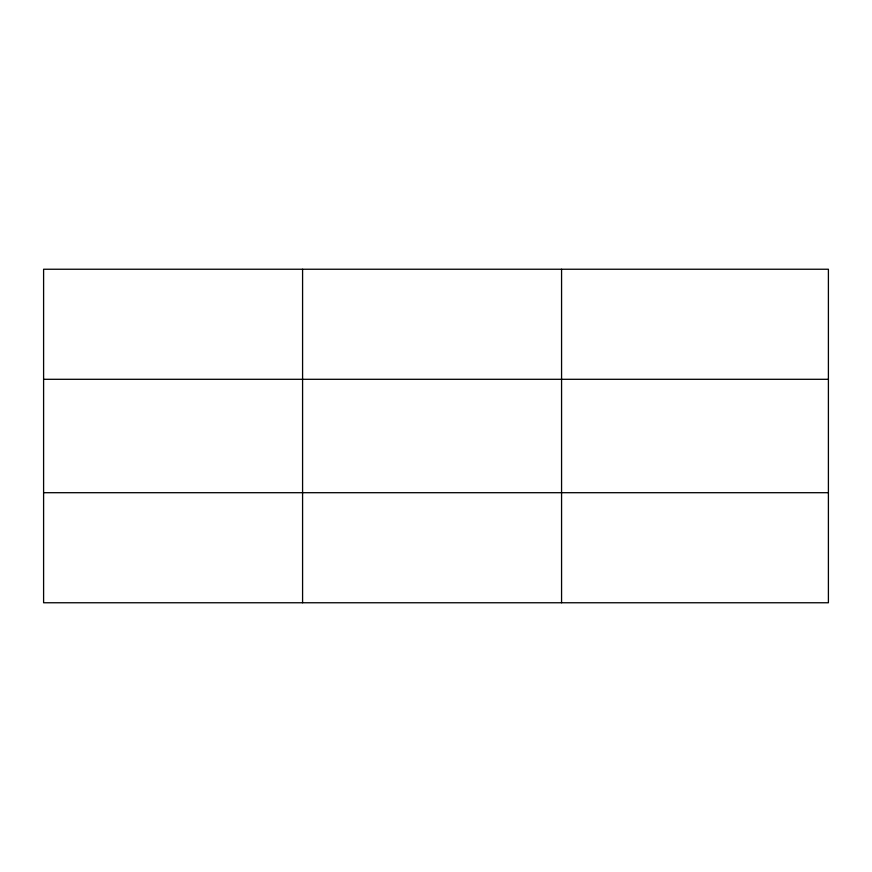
<?xml version="1.0" encoding="UTF-8"?>
<svg xmlns="http://www.w3.org/2000/svg" width="872" height="872" viewBox="0 0 872 872"><rect width="100%" height="100%" fill="white"/><g stroke="black" fill="none" stroke-linecap="round" stroke-linejoin="round"><path stroke-width="1.31" d="M302.584 602.759L302.584 269.241M561.568 602.759L561.568 269.241M828.4 379.298L828.4 269.241L43.6 269.241L43.6 602.759L828.4 602.759L828.4 379.298L43.6 379.298M43.6 492.702L828.4 492.702"/></g></svg>
